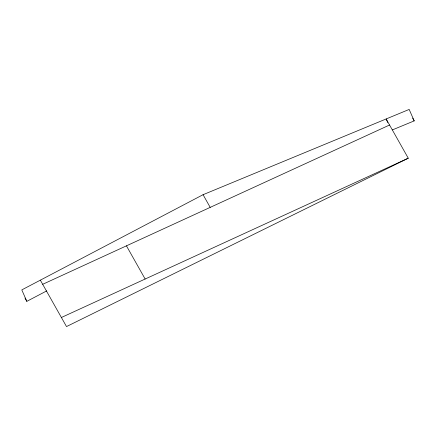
<?xml version="1.0" encoding="UTF-8"?>
<svg xmlns="http://www.w3.org/2000/svg" width="436" height="436" viewBox="0 0 436 436"><rect width="100%" height="100%" fill="white"/><g stroke="black" fill="none" stroke-linecap="round" stroke-linejoin="round"><path stroke-width="0.65" d="M392.422 129.895L414.2 120.886L409.175 109.431L203.067 194.701L21.8 289.896L26.825 301.347L46.696 290.91M387.74 122.576L386.154 118.957L408.265 158.203L66.501 326.569L40.346 280.157M42.684 284.305L389.561 125.012M61.389 317.495L408.265 158.203M412.647 118.129L414.2 120.886M203.067 194.701L210.207 207.378M126.445 245.839L145.15 279.029M24.961 298.039L26.825 301.347"/></g></svg>
